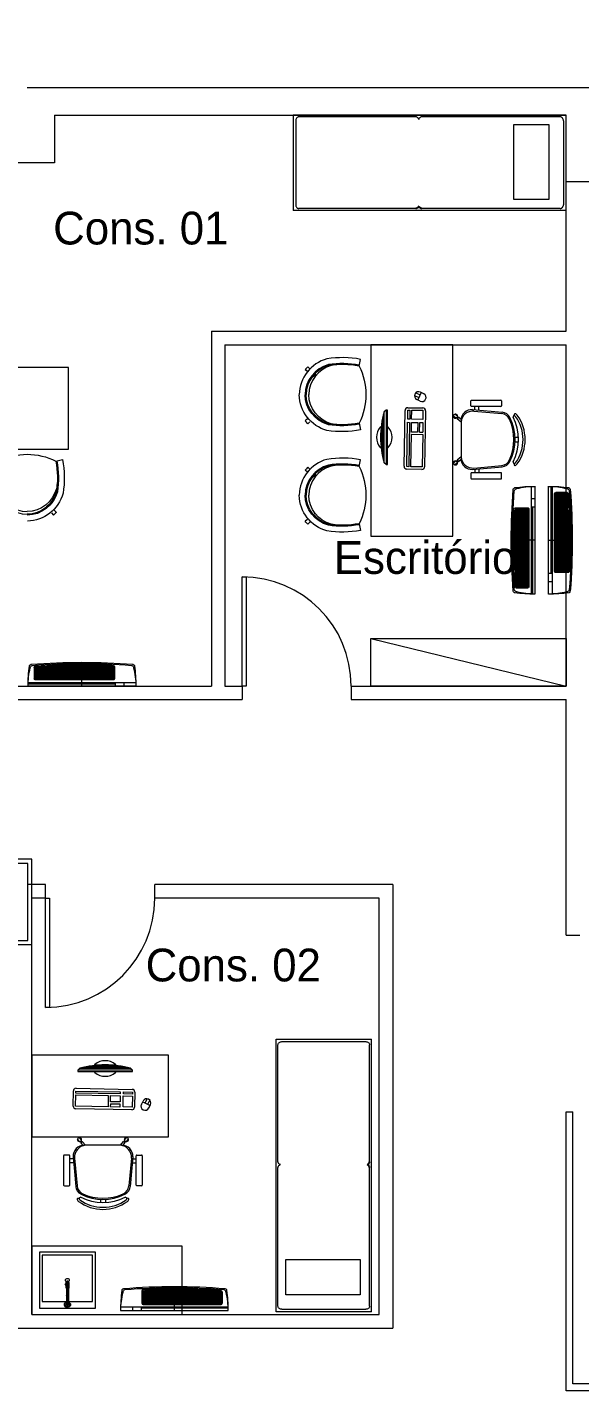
# Model space of a CAD drawing. Header units: metres. Extents: x 2999 to 3109, y 1752 to 1796.
# Drawn here: x 3015.48 to 3019.53, y 1764.55 to 1774.55 of the extents above; entities that cross this region are included whole.
import ezdxf

# ---------------------------------------------------------------- set-up
doc = ezdxf.new("R2010")
doc.units = ezdxf.units.M
for name, color, linetype in [('Lay Out', 31, 'Continuous'), ('PAREDES', 7, 'Continuous'), ('VAGAS', 253, 'Continuous')]:
    doc.layers.add(name, color=color, linetype=linetype)
doc.styles.add('PADRAO MK', font='')
doc.styles.add('ROMANS', font='romans', dxfattribs={"height": 0.16})
doc.styles.get("Standard").update_dxf_attribs({"font": 'arial.ttf'})
doc.styles.get('PADRAO MK').set_extended_font_data('AvantGarde Bk BT')
doc.dimstyles.new('Cota', dxfattribs={"dimtxt": 0.07, "dimasz": 0.08, "dimexe": 0.04, "dimexo": 0.04, "dimgap": 0.02, "dimtad": 1, "dimtxsty": 'Standard', "dimcen": 2.5, "dimclrd": 252, "dimclre": 252, "dimadec": 0, "dimazin": 0, "dimtfac": 1, "dimtmove": 0, "dimatfit": 3, "dimfxl": 1, "dimarcsym": 0})

# ---------------------------------------------------------------- blocks, each defined once
blk = doc.blocks.new('*D8')
at = {"layer": 'DEFPOINTS', "color": 0, "transparency": 16777216}
for p in [(3103.6223, 1794.6316), (2999.3766, 1774.0836), (3103.6223, 1773.8875)]:
    blk.add_point(p, dxfattribs=at)
at = {"layer": 'VAGAS', "color": 1, "lineweight": -2, "transparency": 16777216}
for p, q in [((2999.3766, 1774.3836), (2999.3766, 1795.1316)), ((3103.6223, 1774.1875), (3103.6223, 1795.1316)), ((2999.7266, 1794.6316), (3103.2723, 1794.6316))]:
    blk.add_line(p, q, dxfattribs=at)
at = {"layer": 'VAGAS', "color": 1, "transparency": 16777216}
for points in [[(2999.7266, 1794.6899), (2999.7266, 1794.5732), (2999.3766, 1794.6316)], [(3103.2723, 1794.6899), (3103.2723, 1794.5732), (3103.6223, 1794.6316)]]:
    blk.add_solid(points, dxfattribs=at)
at = {"layer": 'VAGAS', "color": 7, "transparency": 16777216, "insert": (3051.4994, 1795.4458), "char_height": 0.16, "attachment_point": 5, "style": 'ROMANS'}
blk.add_mtext('{\\H7.5x;104,25}', dxfattribs=at)
blk = doc.blocks.new('_ArchTick')
at = {"color": 0, "linetype": 'ByBlock', "const_width": 0.15}
blk.add_lwpolyline([(-0.5, -0.5), (0.5, 0.5)], dxfattribs=at)
blk = doc.blocks.new('A$C4E226C7C')
at = {"layer": 'Lay Out'}
for p, q in [((0, 0), (0.004, 0.0004)), ((0.004, 0.0004), (0.0078, 0.0017)), ((0.0078, 0.0017), (0.0114, 0.0037)), ((0.0114, 0.0037), (0.0147, 0.0065)), ((0.0147, 0.0065), (0.0175, 0.0099)), ((0.0175, 0.0099), (0.0198, 0.0138)), ((0.0198, 0.0138), (0.0213, 0.0178)), ((0.0213, 0.0178), (0.0228, 0.0138)), ((0.0228, 0.0138), (0.0251, 0.0099)), ((0.0251, 0.0099), (0.0279, 0.0065)), ((0.0279, 0.0065), (0.0311, 0.0037)), ((0.0311, 0.0037), (0.0347, 0.0017)), ((0.0347, 0.0017), (0.0385, 0.0004)), ((0.0385, 0.0004), (0.0424, 0))]:
    blk.add_line(p, q, dxfattribs=at)
blk = doc.blocks.new('torneira 00')
at = {"layer": 'Lay Out'}
for p, q in [((-0.0049, -0.1393), (-0.0049, -0.0199)), ((-0.0033, -0.1387), (-0.0033, -0.0163)), ((0, -0.1381), (0, -0.0149)), ((0.0037, -0.1386), (0.0037, -0.0165)), ((0.0051, -0.1391), (0.0051, -0.0199)), ((-0.0018, -0.1501), (-0.0136, -0.1708)), ((0, -0.151), (-0.0118, -0.1717)), ((-0.0086, -0.1621), (-0.0086, -0.1418)), ((-0.0086, -0.1814), (-0.0086, -0.1661)), ((-0.0074, -0.1823), (-0.0074, -0.1426)), ((-0.0057, -0.1834), (-0.0057, -0.19)), ((-0.0048, -0.1838), (-0.0048, -0.1438)), ((-0.0001, -0.1848), (-0.0001, -0.1446)), ((0.0046, -0.1839), (0.0046, -0.1437)), ((0.0058, -0.1834), (0.0058, -0.19)), ((0.0074, -0.1825), (0.0074, -0.1423)), ((0.0086, -0.1816), (0.0086, -0.1414))]:
    blk.add_line(p, q, dxfattribs=at)
for centre, radius, start, end in [((0, -0.0199), 0.0199, 284.60964, 255.53827), ((0.0001, -0.0199), 0.005, 0.24437, 179.71475), ((0.0001, -0.0897), 0.005, 0.24437, 179.71475), ((-0.0125, -0.1709), 0.00109, 176.63806, 310.29172), ((0, -0.1796), 0.0119, 241.15364, 298.84636), ((-0.0012, -0.1512), 0.00127, 11.35673, 115.57305)]:
    blk.add_arc(centre, radius, start, end, dxfattribs=at)
at = {"layer": 'Lay Out', "ltscale": 0.6}
for centre, radius, start, end in [((0.0002, -0.1507), 0.0126, 48.09351, 134.61126), ((-0.0002, -0.1308), 0.0138, 232.82607, 309.8787), ((0.0001, -0.1719), 0.0128, 227.24915, 311.41934)]:
    blk.add_arc(centre, radius, start, end, dxfattribs=at)

msp = doc.modelspace()

# ---------------------------------------------------------------- hatches: boundary and pattern name
at = {"layer": 'PAREDES', "lineweight": 0}
h = msp.add_hatch(dxfattribs=at)
h.set_pattern_fill('ANSI31', color=253, scale=0.07, angle=135, style=0)
h.set_pattern_definition([(180, (3012.317845, 1743.532279), (1e-18, -0.00875), [])])
h.paths.add_polyline_path([(3018.0922, 1771.355), (3018.0922, 1771.7281, 0.133994)])
h = msp.add_hatch(dxfattribs=at)
h.set_pattern_fill('ANSI31', color=253, scale=0.07, angle=45, style=0)
h.set_pattern_definition([(90, (2988.039444, 1772.691769), (-0.00875, 9e-19), [])])
h.paths.add_polyline_path([(3015.8621, 1766.9174), (3016.2353, 1766.9174, 0.133994)])

# ---------------------------------------------------------------- linework, layer by layer
at = {"layer": 'PAREDES', "color": 253, "lineweight": 0}
for p, q in [((3019.6266, 1774.1036), (3015.4766, 1774.1036)), ((3015.6766, 1773.9036), (3015.6766, 1773.5536)), ((3015.6766, 1773.9036), (3019.4266, 1773.9036)), ((3019.4266, 1773.9036), (3017.4266, 1773.9036)), ((3017.4266, 1773.9036), (3017.4266, 1773.2036)), ((3017.4457, 1773.8669), (3017.4454, 1773.8621)), ((3017.4454, 1773.8621), (3017.4454, 1773.2461)), ((3017.4467, 1773.8715), (3017.4457, 1773.8669)), ((3017.4484, 1773.8759), (3017.4467, 1773.8715)), ((3017.4506, 1773.8799), (3017.4484, 1773.8759)), ((3017.4534, 1773.8833), (3017.4506, 1773.8799)), ((3017.4566, 1773.886), (3017.4534, 1773.8833)), ((3017.4602, 1773.8881), (3017.4566, 1773.886)), ((3017.464, 1773.8893), (3017.4602, 1773.8881)), ((3017.4679, 1773.8897), (3017.464, 1773.8893)), ((3018.3258, 1773.8897), (3017.4679, 1773.8897)), ((3018.3297, 1773.8893), (3018.3258, 1773.8897)), ((3018.3335, 1773.8881), (3018.3297, 1773.8893)), ((3018.3371, 1773.886), (3018.3335, 1773.8881)), ((3018.3403, 1773.8833), (3018.3371, 1773.886)), ((3018.3431, 1773.8799), (3018.3403, 1773.8833)), ((3018.3453, 1773.8759), (3018.3431, 1773.8799)), ((3018.3469, 1773.8719), (3018.3453, 1773.8759)), ((3018.3484, 1773.8759), (3018.3469, 1773.8719)), ((3018.3507, 1773.8799), (3018.3484, 1773.8759)), ((3018.3535, 1773.8833), (3018.3507, 1773.8799)), ((3018.3567, 1773.886), (3018.3535, 1773.8833)), ((3018.3604, 1773.8881), (3018.3567, 1773.886)), ((3018.3642, 1773.8893), (3018.3604, 1773.8881)), ((3018.3682, 1773.8897), (3018.3642, 1773.8893)), ((3019.3841, 1773.8897), (3018.3682, 1773.8897)), ((3019.388, 1773.8893), (3019.3841, 1773.8897)), ((3019.3919, 1773.8881), (3019.388, 1773.8893)), ((3019.3955, 1773.886), (3019.3919, 1773.8881)), ((3019.3987, 1773.8833), (3019.3955, 1773.886)), ((3019.4016, 1773.8799), (3019.3987, 1773.8833)), ((3019.4038, 1773.8759), (3019.4016, 1773.8799)), ((3019.4055, 1773.8715), (3019.4038, 1773.8759)), ((3019.4065, 1773.8669), (3019.4055, 1773.8715)), ((3019.4069, 1773.8621), (3019.4065, 1773.8669)), ((3019.4069, 1773.8621), (3019.4069, 1773.2461)), ((3019.4266, 1773.4136), (3019.4266, 1773.9036)), ((3019.4266, 1773.2036), (3019.4266, 1773.9036)), ((3019.0417, 1773.8204), (3019.0417, 1773.2872)), ((3015.6766, 1773.5536), (3006.7266, 1773.5536)), ((3023.5766, 1773.4136), (3019.4266, 1773.4136)), ((3019.4266, 1772.3189), (3019.4266, 1773.4136)), ((3019.4266, 1773.2036), (3017.4266, 1773.2036)), ((3017.4454, 1773.2461), (3017.4457, 1773.2413)), ((3017.4457, 1773.2413), (3017.4467, 1773.2367)), ((3017.4467, 1773.2367), (3017.4484, 1773.2323)), ((3017.4484, 1773.2323), (3017.4506, 1773.2284)), ((3017.4506, 1773.2284), (3017.4534, 1773.225)), ((3017.4534, 1773.225), (3017.4566, 1773.2222)), ((3017.4566, 1773.2222), (3017.4602, 1773.2202)), ((3017.4602, 1773.2202), (3017.464, 1773.2189)), ((3017.464, 1773.2189), (3017.4679, 1773.2185)), ((3018.3258, 1773.2185), (3017.4679, 1773.2185)), ((3019.3841, 1773.2185), (3018.3682, 1773.2185)), ((3019.3841, 1773.2185), (3019.388, 1773.2189)), ((3019.388, 1773.2189), (3019.3919, 1773.2202)), ((3019.3919, 1773.2202), (3019.3955, 1773.2222)), ((3019.3955, 1773.2222), (3019.3987, 1773.225)), ((3019.3987, 1773.225), (3019.4016, 1773.2284)), ((3019.4016, 1773.2284), (3019.4038, 1773.2323)), ((3019.4038, 1773.2323), (3019.4055, 1773.2367)), ((3019.4055, 1773.2367), (3019.4065, 1773.2413)), ((3019.4065, 1773.2413), (3019.4069, 1773.2461)), ((3016.8266, 1772.3189), (3019.4266, 1772.3189)), ((3016.8266, 1772.3189), (3016.8266, 1769.7189)), ((3016.9266, 1772.2189), (3019.4266, 1772.2189)), ((3016.9266, 1772.2189), (3016.9266, 1769.7189)), ((3017.9961, 1772.2189), (3017.9961, 1772.2189)), ((3017.9961, 1772.2189), (3017.9961, 1772.2189)), ((3017.9961, 1772.2189), (3017.9961, 1770.8162)), ((3018.5961, 1772.2189), (3017.9961, 1772.2189)), ((3018.5961, 1770.8162), (3018.5961, 1772.2189)), ((3019.4266, 1769.7189), (3019.4266, 1772.2189)), ((3017.9094, 1772.0638), (3017.9209, 1772.113)), ((3015.7793, 1772.0536), (3014.3766, 1772.0536)), ((3015.7793, 1771.4536), (3015.7793, 1772.0536)), ((3017.5315, 1772.0235), (3017.5147, 1772.037)), ((3017.5494, 1772.0436), (3017.534, 1772.0587)), ((3017.5778, 1771.986), (3017.5707, 1771.9918)), ((3017.5918, 1772.0019), (3017.5854, 1772.0082)), ((3018.3247, 1771.8676), (3018.3568, 1771.852)), ((3018.3653, 1771.8694), (3018.339, 1771.8155)), ((3018.3835, 1771.8606), (3018.3585, 1771.8728)), ((3018.3154, 1771.8481), (3018.3473, 1771.8326)), ((3018.3572, 1771.8066), (3018.3322, 1771.8188)), ((3018.7285, 1771.7736), (3018.7285, 1771.8086)), ((3018.7335, 1771.8136), (3018.9485, 1771.8136)), ((3018.9485, 1771.7686), (3018.7335, 1771.7686)), ((3018.7566, 1771.7424), (3018.7566, 1771.7686)), ((3018.7866, 1771.7403), (3018.7866, 1771.7686)), ((3018.9535, 1771.8086), (3018.9535, 1771.7736)), ((3017.5315, 1771.6764), (3017.5147, 1771.6628)), ((3017.5778, 1771.7138), (3017.5707, 1771.7081)), ((3017.5918, 1771.6979), (3017.5854, 1771.6916)), ((3018.1072, 1771.7416), (3018.0922, 1771.7281)), ((3018.0922, 1771.355), (3018.0922, 1771.7281)), ((3018.1172, 1771.7416), (3018.1072, 1771.7416)), ((3018.1072, 1771.7416), (3018.1072, 1771.3416)), ((3018.1172, 1771.3416), (3018.1172, 1771.7416)), ((3018.2392, 1771.3291), (3018.2467, 1771.739)), ((3018.2658, 1771.675), (3018.2671, 1771.7417)), ((3018.2803, 1771.6747), (3018.2658, 1771.675)), ((3018.267, 1771.7586), (3018.3772, 1771.7566)), ((3018.2671, 1771.7417), (3018.2815, 1771.7415)), ((3018.2815, 1771.7415), (3018.2803, 1771.6747)), ((3018.2947, 1771.6744), (3018.2959, 1771.7412)), ((3018.3758, 1771.6729), (3018.2947, 1771.6744)), ((3018.2959, 1771.7412), (3018.3771, 1771.7397)), ((3018.3771, 1771.7397), (3018.3758, 1771.6729)), ((3018.3969, 1771.7362), (3018.3894, 1771.3264)), ((3018.6182, 1771.6822), (3018.6002, 1771.6972)), ((3018.6302, 1771.6967), (3018.6123, 1771.7117)), ((3018.6292, 1771.6782), (3018.6279, 1771.6768)), ((3018.6566, 1771.6529), (3018.6279, 1771.6768)), ((3018.6376, 1771.6883), (3018.6363, 1771.6868)), ((3018.6569, 1771.6721), (3018.6376, 1771.6883)), ((3018.6566, 1771.6646), (3018.6566, 1771.386)), ((3018.7402, 1771.7445), (3018.9589, 1771.7249)), ((3018.7502, 1771.734), (3018.9548, 1771.715)), ((3017.5494, 1771.6563), (3017.534, 1771.6411)), ((3017.9094, 1771.6449), (3017.9209, 1771.5957)), ((3018.2593, 1771.3268), (3018.2654, 1771.6515)), ((3018.2654, 1771.6515), (3018.2798, 1771.6512)), ((3018.2798, 1771.6512), (3018.2737, 1771.3265)), ((3018.2882, 1771.3262), (3018.2926, 1771.5644)), ((3018.2926, 1771.5644), (3018.3756, 1771.5628)), ((3018.2929, 1771.5806), (3018.2942, 1771.651)), ((3018.338, 1771.5798), (3018.2929, 1771.5806)), ((3018.2942, 1771.651), (3018.3393, 1771.6501)), ((3018.3393, 1771.6501), (3018.338, 1771.5798)), ((3018.3524, 1771.5795), (3018.3537, 1771.6499)), ((3018.3524, 1771.5795), (3018.3759, 1771.5791)), ((3018.3537, 1771.6499), (3018.3772, 1771.6494)), ((3018.3756, 1771.5628), (3018.3711, 1771.3247)), ((3018.3772, 1771.6494), (3018.3759, 1771.5791)), ((3019.0526, 1771.5428), (3019.0762, 1771.5428)), ((3019.0526, 1771.5078), (3019.0762, 1771.5078)), ((3014.3766, 1771.4536), (3015.7793, 1771.4536)), ((3015.687, 1771.3669), (3015.7362, 1771.3784)), ((3017.9094, 1771.3273), (3017.9209, 1771.3766)), ((3018.6182, 1771.3683), (3018.6002, 1771.3534)), ((3018.6566, 1771.3977), (3018.6279, 1771.3738)), ((3018.6292, 1771.3723), (3018.6279, 1771.3738)), ((3018.6376, 1771.3623), (3018.6363, 1771.3637)), ((3018.6566, 1771.3781), (3018.6376, 1771.3623)), ((3017.5315, 1771.287), (3017.5147, 1771.3006)), ((3017.5494, 1771.3072), (3017.534, 1771.3223)), ((3017.5918, 1771.2655), (3017.5854, 1771.2718)), ((3018.1072, 1771.3416), (3018.0922, 1771.355)), ((3018.1072, 1771.3416), (3018.1172, 1771.3416)), ((3018.369, 1771.3067), (3018.2588, 1771.3087)), ((3018.2737, 1771.3265), (3018.2593, 1771.3268)), ((3018.3711, 1771.3247), (3018.2882, 1771.3262)), ((3018.6302, 1771.3538), (3018.6123, 1771.3389)), ((3018.7285, 1771.277), (3018.7285, 1771.242)), ((3018.9485, 1771.282), (3018.7335, 1771.282)), ((3018.7402, 1771.3061), (3018.9589, 1771.3257)), ((3018.7502, 1771.3165), (3018.9548, 1771.3355)), ((3018.7566, 1771.3082), (3018.7566, 1771.282)), ((3018.7866, 1771.3102), (3018.7866, 1771.282)), ((3018.9535, 1771.242), (3018.9535, 1771.277)), ((3017.5778, 1771.2496), (3017.5707, 1771.2554)), ((3018.7335, 1771.237), (3018.9485, 1771.237)), ((3019.1731, 1770.3927), (3019.1731, 1771.1821)), ((3019.1983, 1771.1824), (3019.1983, 1770.3924)), ((3019.2983, 1770.3924), (3019.2983, 1771.1824)), ((3019.3149, 1771.1821), (3019.3149, 1770.5433)), ((3019.3236, 1771.1821), (3019.3236, 1770.3927)), ((3019.1731, 1771.0934), (3019.1983, 1771.0934)), ((3019.3427, 1770.5578), (3019.3427, 1771.1294)), ((3019.3427, 1771.0818), (3019.4463, 1771.0818)), ((3019.435, 1771.1374), (3019.3508, 1771.1374)), ((3019.351, 1770.5499), (3019.351, 1771.1374)), ((3019.3593, 1770.5499), (3019.3593, 1771.1374)), ((3019.3675, 1770.5499), (3019.3675, 1771.1374)), ((3019.3758, 1770.5499), (3019.3758, 1771.1374)), ((3019.3841, 1770.5499), (3019.3841, 1771.1374)), ((3019.3923, 1770.5499), (3019.3923, 1771.1374)), ((3019.4006, 1770.5499), (3019.4006, 1771.1374)), ((3019.4089, 1770.5499), (3019.4089, 1771.1374)), ((3019.4172, 1770.5499), (3019.4172, 1771.1374)), ((3019.4254, 1770.5499), (3019.4254, 1771.1374)), ((3019.4337, 1770.5499), (3019.4337, 1771.1374)), ((3019.442, 1770.5499), (3019.442, 1771.1336)), ((3015.6181, 1771.0354), (3015.6239, 1771.0282)), ((3015.634, 1771.0493), (3015.6403, 1771.0429)), ((3015.6555, 1770.989), (3015.6691, 1770.9722)), ((3015.6757, 1771.0069), (3015.6908, 1770.9915)), ((3017.5778, 1770.9774), (3017.5707, 1770.9716)), ((3017.5918, 1770.9615), (3017.5854, 1770.9552)), ((3019.1539, 1770.9693), (3019.0449, 1770.9693)), ((3019.0464, 1771.0073), (3019.0464, 1770.5674)), ((3019.0547, 1771.0249), (3019.0547, 1770.4412)), ((3019.055, 1771.0249), (3019.1458, 1771.0249)), ((3019.063, 1771.0249), (3019.063, 1770.4374)), ((3019.0712, 1771.0249), (3019.0712, 1770.4374)), ((3019.0795, 1771.0249), (3019.0795, 1770.4374)), ((3019.0878, 1771.0249), (3019.0878, 1770.4374)), ((3019.0961, 1771.0249), (3019.0961, 1770.4374)), ((3019.1043, 1771.0249), (3019.1043, 1770.4374)), ((3019.1126, 1771.0249), (3019.1126, 1770.4374)), ((3019.1209, 1771.0249), (3019.1209, 1770.4374)), ((3019.1291, 1771.0249), (3019.1291, 1770.4374)), ((3019.1374, 1771.0249), (3019.1374, 1770.4374)), ((3019.1457, 1771.0249), (3019.1457, 1770.4374)), ((3019.1539, 1771.0169), (3019.1539, 1770.4453)), ((3019.1731, 1771.0315), (3019.1983, 1771.0315)), ((3019.1817, 1770.3927), (3019.1817, 1771.0315)), ((3019.3427, 1771.0382), (3019.4487, 1771.0382)), ((3019.3427, 1770.9959), (3019.4507, 1770.9959)), ((3019.4502, 1770.5674), (3019.4502, 1771.0073)), ((3017.5315, 1770.94), (3017.5147, 1770.9264)), ((3017.5494, 1770.9198), (3017.534, 1770.9047)), ((3017.9094, 1770.9085), (3017.9209, 1770.8593)), ((3019.1539, 1770.8834), (3019.0424, 1770.8834)), ((3019.1539, 1770.9257), (3019.0434, 1770.9257)), ((3019.3427, 1770.9509), (3019.4525, 1770.9509)), ((3019.3427, 1770.9089), (3019.4537, 1770.9089)), ((3019.3427, 1770.8647), (3019.4549, 1770.8647)), ((3017.9961, 1770.8162), (3018.5961, 1770.8162)), ((3019.1539, 1770.8384), (3019.0417, 1770.8384)), ((3019.1539, 1770.7964), (3019.0417, 1770.7964)), ((3019.1983, 1770.7874), (3019.1583, 1770.7874)), ((3019.2983, 1770.7874), (3019.3383, 1770.7874)), ((3019.3427, 1770.8225), (3019.4549, 1770.8225)), ((3019.3427, 1770.7783), (3019.4549, 1770.7783)), ((3019.1539, 1770.7523), (3019.0417, 1770.7523)), ((3019.1539, 1770.71), (3019.0417, 1770.71)), ((3019.1539, 1770.6659), (3019.043, 1770.6659)), ((3019.3427, 1770.7363), (3019.4549, 1770.7363)), ((3019.3427, 1770.6913), (3019.4543, 1770.6913)), ((3019.1539, 1770.6239), (3019.0442, 1770.6239)), ((3019.1539, 1770.5789), (3019.0459, 1770.5789)), ((3019.3427, 1770.6491), (3019.4532, 1770.6491)), ((3019.3427, 1770.6054), (3019.4518, 1770.6054)), ((3017.0516, 1769.7189), (3017.0516, 1770.5189)), ((3017.0516, 1770.5189), (3017.0816, 1770.5189)), ((3017.0816, 1770.5189), (3017.0816, 1769.7189)), ((3019.1539, 1770.5366), (3019.0479, 1770.5366)), ((3019.1539, 1770.493), (3019.0504, 1770.493)), ((3019.3236, 1770.5433), (3019.2983, 1770.5433)), ((3019.3236, 1770.4813), (3019.2983, 1770.4813)), ((3019.4417, 1770.5499), (3019.3508, 1770.5499)), ((3019.0616, 1770.4374), (3019.1458, 1770.4374)), ((3017.9961, 1770.0662), (3019.4266, 1769.7189)), ((3017.9961, 1770.0662), (3019.4266, 1770.0662)), ((3017.9961, 1769.7189), (3017.9961, 1770.0662)), ((3019.4266, 1770.0662), (3019.4266, 1769.7189)), ((3016.1158, 1769.8626), (3015.5321, 1769.8626)), ((3015.5838, 1769.7633), (3015.5838, 1769.8669)), ((3015.6275, 1769.7633), (3015.6275, 1769.8693)), ((3016.0982, 1769.8708), (3015.6583, 1769.8708)), ((3015.6697, 1769.7633), (3015.6697, 1769.8713)), ((3015.7147, 1769.7633), (3015.7147, 1769.8731)), ((3015.7567, 1769.7633), (3015.7567, 1769.8743)), ((3015.8009, 1769.7633), (3015.8009, 1769.8755)), ((3015.8431, 1769.7633), (3015.8431, 1769.8755)), ((3015.8873, 1769.7633), (3015.8873, 1769.8755)), ((3015.9293, 1769.7633), (3015.9293, 1769.8755)), ((3015.9743, 1769.7633), (3015.9743, 1769.8749)), ((3016.0166, 1769.7633), (3016.0166, 1769.8738)), ((3016.0602, 1769.7633), (3016.0602, 1769.8724)), ((3016.1158, 1769.8623), (3016.1158, 1769.7714)), ((3015.5283, 1769.8556), (3015.5283, 1769.7714)), ((3016.1158, 1769.8543), (3015.5283, 1769.8543)), ((3016.1158, 1769.846), (3015.5283, 1769.846)), ((3016.1158, 1769.8377), (3015.5283, 1769.8377)), ((3016.1158, 1769.8295), (3015.5283, 1769.8295)), ((3016.1158, 1769.8212), (3015.5283, 1769.8212)), ((3016.1158, 1769.8129), (3015.5283, 1769.8129)), ((3016.1158, 1769.8047), (3015.5283, 1769.8047)), ((3016.1158, 1769.7964), (3015.5283, 1769.7964)), ((3016.1158, 1769.7881), (3015.5283, 1769.7881)), ((3016.1158, 1769.7799), (3015.5283, 1769.7799)), ((3016.1158, 1769.7716), (3015.5283, 1769.7716)), ((3016.1078, 1769.7633), (3015.5362, 1769.7633)), ((3015.2766, 1769.7189), (3016.8266, 1769.7189)), ((3016.2732, 1769.7189), (3015.4833, 1769.7189)), ((3015.4836, 1769.7442), (3016.273, 1769.7442)), ((3015.4836, 1769.7355), (3016.1224, 1769.7355)), ((3015.8783, 1769.7189), (3015.8783, 1769.7589)), ((3016.1224, 1769.7442), (3016.1224, 1769.7189)), ((3016.1843, 1769.7442), (3016.1843, 1769.7189)), ((3016.9266, 1769.7189), (3017.0516, 1769.7189)), ((3017.0516, 1769.7189), (3017.0516, 1769.6189)), ((3017.0816, 1769.7189), (3017.0516, 1769.7189)), ((3017.8516, 1769.7189), (3019.4266, 1769.7189)), ((3017.8516, 1769.7189), (3017.8516, 1769.6189)), ((3019.4266, 1769.7189), (3017.9961, 1769.7189)), ((3015.2766, 1769.6189), (3017.0516, 1769.6189)), ((3017.8516, 1769.6189), (3019.4266, 1769.6189)), ((3019.4266, 1767.8939), (3019.4266, 1769.6189)), ((3015.5116, 1768.4489), (3014.8866, 1768.4489)), ((3015.4816, 1768.4189), (3014.9166, 1768.4189)), ((3015.4816, 1767.8539), (3015.4816, 1768.4189)), ((3015.5116, 1767.8239), (3015.5116, 1768.4489)), ((3015.6116, 1768.2636), (3015.4816, 1768.2636)), ((3015.6116, 1768.1636), (3015.6116, 1768.2636)), ((3018.1566, 1768.2636), (3016.4116, 1768.2636)), ((3016.4116, 1768.1636), (3016.4116, 1768.2636)), ((3018.1566, 1768.2636), (3018.1566, 1765.0136)), ((3015.5116, 1765.1136), (3015.5116, 1768.1636)), ((3015.6116, 1768.1636), (3015.5116, 1768.1636)), ((3015.6116, 1768.1636), (3015.6416, 1768.1636)), ((3015.6116, 1767.3636), (3015.6116, 1768.1636)), ((3015.6416, 1768.1636), (3015.6416, 1767.3636)), ((3018.0566, 1768.1636), (3016.4116, 1768.1636)), ((3018.0566, 1765.1136), (3018.0566, 1768.1636)), ((3019.4266, 1767.8939), (3019.5266, 1767.8939)), ((3014.8866, 1767.8239), (3015.5116, 1767.8239)), ((3014.9166, 1767.8539), (3015.4816, 1767.8539)), ((3015.6416, 1767.3636), (3015.6116, 1767.3636)), ((3017.3013, 1765.1311), (3017.3013, 1767.1311)), ((3017.3013, 1767.1311), (3018.0013, 1767.1311)), ((3017.3151, 1767.0898), (3017.3155, 1767.0937)), ((3017.3151, 1766.2319), (3017.3151, 1767.0898)), ((3017.3155, 1767.0937), (3017.3168, 1767.0975)), ((3017.3168, 1767.0975), (3017.3188, 1767.1011)), ((3017.3188, 1767.1011), (3017.3216, 1767.1043)), ((3017.3216, 1767.1043), (3017.325, 1767.1071)), ((3017.325, 1767.1071), (3017.3289, 1767.1093)), ((3017.3289, 1767.1093), (3017.3333, 1767.111)), ((3017.3333, 1767.111), (3017.3379, 1767.112)), ((3017.3379, 1767.112), (3017.3427, 1767.1123)), ((3017.3427, 1767.1123), (3017.9587, 1767.1123)), ((3017.9587, 1767.1123), (3017.9635, 1767.112)), ((3017.9635, 1767.112), (3017.9682, 1767.111)), ((3017.9682, 1767.111), (3017.9725, 1767.1093)), ((3017.9725, 1767.1093), (3017.9765, 1767.1071)), ((3017.9765, 1767.1071), (3017.9799, 1767.1043)), ((3017.9799, 1767.1043), (3017.9826, 1767.1011)), ((3017.9826, 1767.1011), (3017.9847, 1767.0975)), ((3017.9847, 1767.0975), (3017.9859, 1767.0937)), ((3017.9859, 1767.0937), (3017.9863, 1767.0898)), ((3017.9863, 1766.2319), (3017.9863, 1767.0898)), ((3018.0013, 1765.1311), (3018.0013, 1767.1311)), ((3016.5116, 1767.0136), (3015.5116, 1767.0136)), ((3015.5116, 1767.0136), (3015.5116, 1766.4136)), ((3016.5116, 1767.0136), (3016.5116, 1767.0136)), ((3016.5116, 1767.0136), (3016.5116, 1767.0136)), ((3016.5116, 1766.4136), (3016.5116, 1767.0136)), ((3015.8487, 1766.9024), (3015.8621, 1766.9174)), ((3016.2487, 1766.9024), (3015.8487, 1766.9024)), ((3015.8487, 1766.9024), (3015.8487, 1766.8924)), ((3015.8487, 1766.8924), (3016.2487, 1766.8924)), ((3015.8621, 1766.9174), (3016.2353, 1766.9174)), ((3016.2487, 1766.9024), (3016.2353, 1766.9174)), ((3016.2487, 1766.8924), (3016.2487, 1766.9024)), ((3015.8363, 1766.7704), (3016.2461, 1766.7629)), ((3015.8139, 1766.6406), (3015.8159, 1766.7508)), ((3015.8318, 1766.6385), (3015.8334, 1766.7215)), ((3015.8334, 1766.7215), (3016.0715, 1766.717)), ((3015.8337, 1766.7359), (3015.8339, 1766.7503)), ((3016.1584, 1766.7298), (3015.8337, 1766.7359)), ((3015.8339, 1766.7503), (3016.1587, 1766.7442)), ((3016.0715, 1766.717), (3016.07, 1766.6341)), ((3016.0869, 1766.6716), (3016.0878, 1766.7167)), ((3016.1573, 1766.6703), (3016.0869, 1766.6716)), ((3016.0878, 1766.7167), (3016.1581, 1766.7154)), ((3016.1581, 1766.7154), (3016.1573, 1766.6703)), ((3016.1587, 1766.7442), (3016.1584, 1766.7298)), ((3016.1801, 1766.6338), (3016.1816, 1766.7149)), ((3016.1816, 1766.7149), (3016.2483, 1766.7137)), ((3016.1819, 1766.7294), (3016.1821, 1766.7438)), ((3016.2486, 1766.7281), (3016.1819, 1766.7294)), ((3016.1821, 1766.7438), (3016.2489, 1766.7425)), ((3016.2483, 1766.7137), (3016.2468, 1766.6325)), ((3016.2489, 1766.7425), (3016.2486, 1766.7281)), ((3016.2658, 1766.7426), (3016.2637, 1766.6324)), ((3016.3138, 1766.6524), (3016.326, 1766.6774)), ((3016.3766, 1766.6443), (3016.3227, 1766.6706)), ((3016.3553, 1766.6942), (3016.3397, 1766.6623)), ((3016.3747, 1766.6849), (3016.3591, 1766.6528)), ((3016.07, 1766.6341), (3015.8318, 1766.6385)), ((3016.2434, 1766.6128), (3015.8335, 1766.6203)), ((3016.0867, 1766.6572), (3016.0862, 1766.6338)), ((3016.1566, 1766.6324), (3016.0862, 1766.6338)), ((3016.0867, 1766.6572), (3016.157, 1766.6559)), ((3016.157, 1766.6559), (3016.1566, 1766.6324)), ((3016.2468, 1766.6325), (3016.1801, 1766.6338)), ((3016.3677, 1766.6261), (3016.3799, 1766.6511)), ((3019.4266, 1766.5968), (3019.4766, 1766.5968)), ((3019.4266, 1764.5539), (3019.4266, 1766.5968)), ((3019.4766, 1764.6039), (3019.4766, 1766.5968)), ((3015.5116, 1766.4136), (3016.5116, 1766.4136)), ((3015.861, 1766.3794), (3015.8461, 1766.3973)), ((3015.8755, 1766.3915), (3015.8605, 1766.4094)), ((3015.8694, 1766.3721), (3015.8709, 1766.3733)), ((3015.8853, 1766.353), (3015.8694, 1766.3721)), ((3015.8795, 1766.3804), (3015.881, 1766.3817)), ((3015.9048, 1766.353), (3015.881, 1766.3817)), ((3016.1601, 1766.353), (3016.1839, 1766.3817)), ((3016.1793, 1766.3527), (3016.1955, 1766.3721)), ((3016.1854, 1766.3804), (3016.1839, 1766.3817)), ((3016.1894, 1766.3915), (3016.2043, 1766.4094)), ((3016.1955, 1766.3721), (3016.194, 1766.3733)), ((3016.2039, 1766.3794), (3016.2188, 1766.3973)), ((3015.7442, 1766.2761), (3015.7442, 1766.0611)), ((3015.7842, 1766.2811), (3015.7492, 1766.2811)), ((3015.7892, 1766.0611), (3015.7892, 1766.2761)), ((3015.8132, 1766.2695), (3015.8328, 1766.0508)), ((3016.1717, 1766.353), (3015.8932, 1766.353)), ((3016.2517, 1766.2695), (3016.2321, 1766.0508)), ((3016.2757, 1766.0611), (3016.2757, 1766.2761)), ((3016.2807, 1766.2811), (3016.3157, 1766.2811)), ((3016.3207, 1766.2761), (3016.3207, 1766.0611)), ((3015.8153, 1766.253), (3015.7892, 1766.253)), ((3015.8174, 1766.223), (3015.7892, 1766.223)), ((3015.8237, 1766.2595), (3015.8427, 1766.0548)), ((3016.2412, 1766.2595), (3016.2222, 1766.0548)), ((3016.2475, 1766.223), (3016.2757, 1766.223)), ((3016.2496, 1766.253), (3016.2757, 1766.253)), ((3017.3155, 1766.228), (3017.3151, 1766.2319)), ((3017.3151, 1766.1895), (3017.3155, 1766.1935)), ((3017.3151, 1765.1736), (3017.3151, 1766.1895)), ((3017.3168, 1766.2242), (3017.3155, 1766.228)), ((3017.3155, 1766.1935), (3017.3168, 1766.1973)), ((3017.3188, 1766.2206), (3017.3168, 1766.2242)), ((3017.3168, 1766.1973), (3017.3188, 1766.201)), ((3017.3216, 1766.2174), (3017.3188, 1766.2206)), ((3017.3188, 1766.201), (3017.3216, 1766.2042)), ((3017.325, 1766.2146), (3017.3216, 1766.2174)), ((3017.3216, 1766.2042), (3017.325, 1766.207)), ((3017.3289, 1766.2124), (3017.325, 1766.2146)), ((3017.325, 1766.207), (3017.3289, 1766.2093)), ((3017.3329, 1766.2108), (3017.3289, 1766.2124)), ((3017.3289, 1766.2093), (3017.3329, 1766.2108)), ((3017.9863, 1765.1736), (3017.9863, 1766.1895)), ((3015.7492, 1766.0561), (3015.7842, 1766.0561)), ((3016.3157, 1766.0561), (3016.2807, 1766.0561)), ((3016.0149, 1765.957), (3016.0149, 1765.9335)), ((3016.0499, 1765.957), (3016.0499, 1765.9335)), ((3016.6116, 1765.6136), (3015.5116, 1765.6136)), ((3015.5116, 1765.6136), (3015.5116, 1765.1136)), ((3016.6116, 1765.1136), (3016.6116, 1765.6136)), ((3017.3844, 1765.516), (3017.9176, 1765.516)), ((3016.3183, 1765.2858), (3016.902, 1765.2858)), ((3016.3183, 1765.2855), (3016.3183, 1765.1947)), ((3016.3183, 1765.2775), (3016.9058, 1765.2775)), ((3016.3183, 1765.2693), (3016.9058, 1765.2693)), ((3016.3359, 1765.2941), (3016.7758, 1765.2941)), ((3016.3739, 1765.1866), (3016.3739, 1765.2956)), ((3016.4175, 1765.1866), (3016.4175, 1765.2971)), ((3016.4598, 1765.1866), (3016.4598, 1765.2981)), ((3016.5048, 1765.1866), (3016.5048, 1765.2988)), ((3016.5468, 1765.1866), (3016.5468, 1765.2988)), ((3016.591, 1765.1866), (3016.591, 1765.2988)), ((3016.6332, 1765.1866), (3016.6332, 1765.2988)), ((3016.6774, 1765.1866), (3016.6774, 1765.2975)), ((3016.7194, 1765.1866), (3016.7194, 1765.2963)), ((3016.7644, 1765.1866), (3016.7644, 1765.2946)), ((3016.8066, 1765.1866), (3016.8066, 1765.2926)), ((3016.8503, 1765.1866), (3016.8503, 1765.2901)), ((3016.9058, 1765.2789), (3016.9058, 1765.1947)), ((3016.9505, 1765.1674), (3016.1611, 1765.1674)), ((3016.2498, 1765.1674), (3016.2498, 1765.1422)), ((3016.3117, 1765.1674), (3016.3117, 1765.1422)), ((3016.3183, 1765.261), (3016.9058, 1765.261)), ((3016.3183, 1765.2527), (3016.9058, 1765.2527)), ((3016.3183, 1765.2445), (3016.9058, 1765.2445)), ((3016.3183, 1765.2362), (3016.9058, 1765.2362)), ((3016.3183, 1765.2279), (3016.9058, 1765.2279)), ((3016.3183, 1765.2197), (3016.9058, 1765.2197)), ((3016.3183, 1765.2114), (3016.9058, 1765.2114)), ((3016.3183, 1765.2031), (3016.9058, 1765.2031)), ((3016.3183, 1765.1948), (3016.9058, 1765.1948)), ((3016.3263, 1765.1866), (3016.8979, 1765.1866)), ((3016.5558, 1765.1422), (3016.5558, 1765.1822)), ((3017.3155, 1765.1697), (3017.3151, 1765.1736)), ((3017.3168, 1765.1658), (3017.3155, 1765.1697)), ((3017.3188, 1765.1622), (3017.3168, 1765.1658)), ((3017.9847, 1765.1658), (3017.9826, 1765.1622)), ((3017.9859, 1765.1697), (3017.9847, 1765.1658)), ((3017.9863, 1765.1736), (3017.9859, 1765.1697)), ((3015.5116, 1765.1136), (3016.6116, 1765.1136)), ((3015.5116, 1765.1136), (3018.0566, 1765.1136)), ((3016.1609, 1765.1422), (3016.9508, 1765.1422)), ((3016.9505, 1765.1588), (3016.3117, 1765.1588)), ((3018.0013, 1765.1311), (3017.3013, 1765.1311)), ((3017.3216, 1765.159), (3017.3188, 1765.1622)), ((3017.325, 1765.1561), (3017.3216, 1765.159)), ((3017.3289, 1765.1539), (3017.325, 1765.1561)), ((3017.3333, 1765.1522), (3017.3289, 1765.1539)), ((3017.3379, 1765.1512), (3017.3333, 1765.1522)), ((3017.3427, 1765.1508), (3017.3379, 1765.1512)), ((3017.3427, 1765.1508), (3017.9587, 1765.1508)), ((3017.9635, 1765.1512), (3017.9587, 1765.1508)), ((3017.9682, 1765.1522), (3017.9635, 1765.1512)), ((3017.9725, 1765.1539), (3017.9682, 1765.1522)), ((3017.9765, 1765.1561), (3017.9725, 1765.1539)), ((3017.9799, 1765.159), (3017.9765, 1765.1561)), ((3017.9826, 1765.1622), (3017.9799, 1765.159)), ((3009.2116, 1765.0136), (3018.1566, 1765.0136)), ((3020.2966, 1764.6039), (3019.4766, 1764.6039)), ((3020.2966, 1764.5539), (3019.4266, 1764.5539))]:
    msp.add_line(p, q, dxfattribs=at)
for points in [[(3019.0417, 1773.2872), (3019.3018, 1773.2872), (3019.3018, 1773.8315), (3019.0417, 1773.8315)], [(3017.9176, 1765.516), (3017.9176, 1765.2559), (3017.3733, 1765.2559), (3017.3733, 1765.516)]]:
    msp.add_lwpolyline(points, close=True, dxfattribs=at)
for points in [[(3017.9209, 1772.113, 0.08651), (3017.6741, 1772.1166, 0.333303), (3017.4702, 1771.8551, 0.330827)], [(3017.9111, 1772.0708, 0.084492), (3017.6845, 1772.0746, 0.332034), (3017.5134, 1771.8544, 0.328672)], [(3017.9094, 1772.0638, 0.084125), (3017.6862, 1772.0676, 0.331795), (3017.5206, 1771.8543, -139.306789)], [(3017.8157, 1772.0783, 0.041347), (3017.7059, 1772.0676, 0.331795), (3017.5403, 1771.8543, -138.320634)], [(3017.9094, 1772.0638, -0.240642), (3017.9094, 1771.6449, -0.685149)], [(3017.534, 1772.0587, 0.024394), (3017.5147, 1772.037, 0.334398)], [(3017.5918, 1772.0019, 0.017746), (3017.5778, 1771.986, 0.334398)], [(3017.9209, 1771.5957, -0.08651), (3017.6741, 1771.592, -0.333303), (3017.4702, 1771.8536, -0.330827)], [(3017.9111, 1771.6379, -0.084492), (3017.6845, 1771.634, -0.332034), (3017.5134, 1771.8542, -0.328672)], [(3017.9094, 1771.6449, -0.084125), (3017.6862, 1771.641, -0.331795), (3017.5206, 1771.8543, 139.306841)], [(3017.8157, 1771.6303, -0.041347), (3017.7059, 1771.641, -0.331795), (3017.5403, 1771.8543, 138.320634)], [(3017.534, 1771.6411, -0.024394), (3017.5147, 1771.6628, -0.334398)], [(3017.5918, 1771.6979, -0.017746), (3017.5778, 1771.7138, -0.334398)], [(3015.2682, 1771.3669, 0.084125), (3015.2643, 1771.1437, 0.331795), (3015.4776, 1770.9781, -139.306789)], [(3015.2682, 1771.3669, -0.240642), (3015.687, 1771.3669, -0.685149)], [(3015.687, 1771.3669, -0.084125), (3015.6909, 1771.1437, -0.331795), (3015.4776, 1770.9781, 139.306841)], [(3015.6941, 1771.3686, -0.084492), (3015.6979, 1771.142, -0.332034), (3015.4777, 1770.9709, -0.328672)], [(3015.7362, 1771.3784, -0.08651), (3015.7399, 1771.1316, -0.333303), (3015.4783, 1770.9278, -0.330827)], [(3017.9209, 1771.3766, 0.08651), (3017.6741, 1771.3802, 0.333303), (3017.4702, 1771.1186, 0.330827)], [(3015.2536, 1771.2732, 0.041347), (3015.2643, 1771.1634, 0.331795), (3015.4776, 1770.9978, -138.320634)], [(3015.7016, 1771.2732, -0.041347), (3015.6909, 1771.1634, -0.331795), (3015.4776, 1770.9978, 138.320634)], [(3017.9111, 1771.3344, 0.084492), (3017.6845, 1771.3382, 0.332034), (3017.5134, 1771.118, 0.328672)], [(3017.534, 1771.3223, 0.024394), (3017.5147, 1771.3006, 0.334398)], [(3017.9094, 1771.3273, 0.084125), (3017.6862, 1771.3312, 0.331795), (3017.5206, 1771.1179, -139.306789)], [(3017.8157, 1771.3419, 0.041347), (3017.7059, 1771.3312, 0.331795), (3017.5403, 1771.1179, -138.320634)], [(3017.5918, 1771.2655, 0.017746), (3017.5778, 1771.2496, 0.334398)], [(3017.9094, 1771.3273, -0.240642), (3017.9094, 1770.9085, -0.685149)], [(3017.9209, 1770.8593, -0.08651), (3017.6741, 1770.8556, -0.333303), (3017.4702, 1771.1172, -0.330827)], [(3017.9111, 1770.9014, -0.084492), (3017.6845, 1770.8976, -0.332034), (3017.5134, 1771.1178, -0.328672)], [(3017.9094, 1770.9085, -0.084125), (3017.6862, 1770.9046, -0.331795), (3017.5206, 1771.1179, 139.306841)], [(3017.8157, 1770.8939, -0.041347), (3017.7059, 1770.9046, -0.331795), (3017.5403, 1771.1179, 138.320634)], [(3015.634, 1771.0493, -0.017746), (3015.6181, 1771.0354, -0.334398)], [(3015.6908, 1770.9915, -0.024394), (3015.6691, 1770.9722, -0.334398)], [(3017.5918, 1770.9615, -0.017746), (3017.5778, 1770.9774, -0.334398)], [(3017.534, 1770.9047, -0.024394), (3017.5147, 1770.9264, -0.334398)]]:
    msp.add_lwpolyline(points, format="xyb", dxfattribs=at)
for points in [[(3015.7673, 1765.1586), (3015.9767, 1765.1586), (3015.9767, 1765.5686), (3015.5667, 1765.5686), (3015.5667, 1765.1586), (3015.7673, 1765.1586)], [(3015.7762, 1765.2086), (3015.9567, 1765.2086), (3015.9567, 1765.5486), (3015.5867, 1765.5486), (3015.5867, 1765.2086), (3015.7673, 1765.2086)]]:
    msp.add_lwpolyline(points, dxfattribs=at)
for centre, radius in [((3018.6296, 1771.6852), 0.005), ((3018.6296, 1771.3654), 0.005), ((3015.8726, 1766.38), 0.005), ((3016.1923, 1766.38), 0.005), ((3015.7717, 1765.3636), 0.0139)]:
    msp.add_circle(centre, radius, dxfattribs=at)
for centre, radius, start, end in [((3018.3453, 1771.8458), 0.03, 64.0346, 244.0346), ((3018.3704, 1771.8336), 0.03, 244.0346, 64.0346), ((3018.7335, 1771.8086), 0.005, 90, 180), ((3018.7335, 1771.7736), 0.005, 180, 270), ((3018.9485, 1771.8086), 0.005, 0, 90), ((3018.9485, 1771.7736), 0.005, 270, 0), ((3018.7759, 1771.5416), 0.7087, 164.73628, 195.26372), ((3018.2667, 1771.7386), 0.02, 88.95177, 178.95177), ((3018.3769, 1771.7366), 0.02, 358.95177, 88.95177), ((3018.6152, 1771.6969), 0.015, 332.71612, 308.53639), ((3018.6289, 1771.6857), 0.0075, 271.98009, 8.35946), ((3018.7366, 1771.6646), 0.08, 87.43076, 180), ((3018.7451, 1771.6455), 0.0887, 86.74777, 174.40751), ((3018.9483, 1771.6453), 0.07, 24.26391, 84.7001), ((3018.9526, 1771.6552), 0.07, 26.39529, 84.87875), ((3018.682, 1771.5253), 0.3622, 335.73609, 24.26391), ((3018.6909, 1771.5253), 0.3622, 333.60471, 26.39529), ((3019.0476, 1771.69), 0.01, 64.85454, 189.67055), ((3019.0476, 1771.69), 0.01, 64.85454, 189.67055), ((3018.7144, 1771.5253), 0.3622, 333.23744, 26.76256), ((3018.7144, 1771.5253), 0.3622, 333.23744, 26.76256), ((3019.0527, 1771.7072), 0.00782, 44.67446, 240.18912), ((3019.0466, 1771.6878), 0.0125, 36.8699, 64.85454), ((3019.0466, 1771.6878), 0.0125, 36.8699, 64.85454), ((3018.8213, 1771.5253), 0.2902, 324.14416, 35.85584), ((3018.8213, 1771.5253), 0.2902, 324.14416, 35.85584), ((3019.0466, 1771.6878), 0.0275, 36.54287, 64.85454), ((3018.8213, 1771.5253), 0.3052, 324.12379, 35.87621), ((3018.1503, 1771.5416), 0.1136, 138.62327, 221.37673), ((3018.1048, 1771.5731), 0.059, 124.0821, 132.43714), ((3018.1048, 1771.5731), 0.059, 109.41753, 110.05629), ((3018.0832, 1771.5731), 0.059, 47.56286, 54.77729), ((3018.0377, 1771.5416), 0.1136, 318.62327, 41.37673), ((3018.1048, 1771.51), 0.059, 227.56286, 235.9179), ((3018.0832, 1771.51), 0.059, 305.22271, 312.43714), ((3018.6152, 1771.3536), 0.015, 51.46361, 27.28388), ((3018.6289, 1771.3648), 0.0075, 351.64054, 88.01991), ((3018.7366, 1771.386), 0.08, 180, 272.56924), ((3018.7451, 1771.4051), 0.0887, 185.59249, 273.25223), ((3018.9483, 1771.4052), 0.07, 275.2999, 335.73609), ((3018.9526, 1771.3954), 0.07, 275.12125, 333.60471), ((3019.0476, 1771.3605), 0.01, 170.32945, 295.14546), ((3019.0476, 1771.3605), 0.01, 170.32945, 295.14546), ((3018.2592, 1771.3287), 0.02, 178.95177, 268.95177), ((3018.3694, 1771.3267), 0.02, 268.95177, 358.95177), ((3018.7335, 1771.277), 0.005, 90, 180), ((3018.9485, 1771.277), 0.005, 0, 90), ((3019.0527, 1771.3434), 0.00782, 119.81088, 315.32554), ((3019.0466, 1771.3628), 0.0125, 295.14546, 323.1301), ((3019.0466, 1771.3628), 0.0125, 295.14546, 323.1301), ((3019.0466, 1771.3628), 0.0275, 295.14546, 323.45713), ((3018.7335, 1771.242), 0.005, 180, 270), ((3018.9485, 1771.242), 0.005, 270, 0), ((3017.0516, 1769.7189), 0.8, 0, 90), ((3015.6116, 1768.1636), 0.8, 270, 0), ((3016.0487, 1766.8593), 0.1136, 48.62327, 131.37673), ((3016.0487, 1766.2337), 0.7087, 74.73628, 105.26372), ((3016.0172, 1766.9048), 0.059, 137.56286, 145.9179), ((3016.0172, 1766.9265), 0.059, 215.22271, 222.43714), ((3016.0487, 1766.9719), 0.1136, 228.62327, 311.37673), ((3016.0803, 1766.9048), 0.059, 34.0821, 42.43714), ((3016.0803, 1766.9265), 0.059, 317.56286, 324.77729), ((3016.0803, 1766.9048), 0.059, 19.41753, 20.05629), ((3015.8359, 1766.7504), 0.02, 88.95177, 178.95177), ((3016.2458, 1766.7429), 0.02, 358.95177, 88.95177), ((3016.3529, 1766.6643), 0.03, 334.0346, 154.0346), ((3015.8339, 1766.6403), 0.02, 178.95177, 268.95177), ((3016.2437, 1766.6328), 0.02, 268.95177, 358.95177), ((3016.3408, 1766.6393), 0.03, 154.0346, 334.0346), ((3015.8608, 1766.3944), 0.015, 321.46361, 297.28388), ((3015.872, 1766.3807), 0.0075, 261.64054, 358.01991), ((3016.1929, 1766.3807), 0.0075, 181.98009, 278.35946), ((3016.2041, 1766.3944), 0.015, 242.71612, 218.53639), ((3015.7492, 1766.2761), 0.005, 90, 180), ((3015.7842, 1766.2761), 0.005, 0, 90), ((3015.8932, 1766.273), 0.08, 90, 182.56924), ((3015.9123, 1766.2645), 0.0887, 95.59249, 183.25223), ((3016.1526, 1766.2645), 0.0887, 356.74777, 84.40751), ((3016.1717, 1766.273), 0.08, 357.43076, 90), ((3016.2807, 1766.2761), 0.005, 90, 180), ((3016.3157, 1766.2761), 0.005, 0, 90), ((3015.7492, 1766.0611), 0.005, 180, 270), ((3015.7842, 1766.0611), 0.005, 270, 0), ((3015.9026, 1766.057), 0.07, 185.12125, 243.60471), ((3015.9124, 1766.0613), 0.07, 185.2999, 245.73609), ((3015.8677, 1765.962), 0.01, 80.32945, 205.14546), ((3015.8677, 1765.962), 0.01, 80.32945, 205.14546), ((3016.0324, 1766.2952), 0.3622, 243.23744, 296.76256), ((3016.0324, 1766.2952), 0.3622, 243.23744, 296.76256), ((3016.0324, 1766.3187), 0.3622, 243.60471, 296.39529), ((3016.0324, 1766.3276), 0.3622, 245.73609, 294.26391), ((3016.1525, 1766.0613), 0.07, 294.26391, 354.7001), ((3016.1623, 1766.057), 0.07, 296.39529, 354.87875), ((3016.1972, 1765.962), 0.01, 334.85454, 99.67055), ((3016.1972, 1765.962), 0.01, 334.85454, 99.67055), ((3016.2807, 1766.0611), 0.005, 180, 270), ((3016.3157, 1766.0611), 0.005, 270, 0), ((3015.8505, 1765.9569), 0.00782, 29.81088, 225.32554), ((3015.8699, 1765.963), 0.0275, 205.14546, 233.45713), ((3016.0324, 1766.1883), 0.3052, 234.12379, 305.87621), ((3015.8699, 1765.963), 0.0125, 205.14546, 233.1301), ((3015.8699, 1765.963), 0.0125, 205.14546, 233.1301), ((3016.0324, 1766.1883), 0.2902, 234.14416, 305.85584), ((3016.0324, 1766.1883), 0.2902, 234.14416, 305.85584), ((3016.1949, 1765.963), 0.0125, 306.8699, 334.85454), ((3016.1949, 1765.963), 0.0125, 306.8699, 334.85454), ((3016.2143, 1765.9569), 0.00782, 314.67446, 150.18912), ((3016.1949, 1765.963), 0.0275, 306.54287, 334.85454)]:
    msp.add_arc(centre, radius, start, end, dxfattribs=at)
at = {"layer": 'PAREDES', "color": 253, "lineweight": 0, "extrusion": (0, 0, -1)}
for centre, major_axis, ratio, start_param, end_param in [((3019.0561, 1771.1574), (-0.0168, 0), 0.977548, 0.143544, 1.062803), ((3019.0695, 1771.1428), (-0.0242, 0), 0.977548, 0.432642, 1.415455), ((3019.0519, 1771.1649), (-0.00812, 0), 0.977548, 1.062803, 1.437465), ((3019.1983, 1770.0974), (-1.1099, 0), 0.977548, 1.437465, 1.570796), ((3019.1983, 1770.658), (-0.5364, 0), 0.977548, 1.321101, 1.570796), ((3019.2983, 1770.0974), (1.1099, 0), 0.977548, 4.712389, 4.84572), ((3019.2983, 1770.658), (0.5364, 0), 0.977548, 4.712389, 4.962084), ((3019.4272, 1771.1428), (0.0242, 0), 0.977548, -1.415455, -0.432642), ((3019.4448, 1771.1649), (0.00812, 0), 0.977548, -1.437465, -1.062803), ((3019.4406, 1771.1574), (0.0168, 0), 0.977548, -1.062803, -0.143544), ((3024.1314, 1770.7874), (-0.4513, -5.3181), 0.956584, 1.489801, 1.559656), ((3024.1314, 1770.7874), (-5.098, 0), 0.977548, 0, 0.072811), ((3019.0549, 1771.1493), (-0.00567, 0.00567), 1, -0.714217, -0.361336), ((3019.3508, 1771.1294), (0.00812, 0), 0.977548, 3.141593, 4.712389), ((3019.435, 1771.1294), (0.00812, 0), 0.977548, -1.570796, -0.068908), ((3014.3653, 1770.7874), (5.0899, 0), 0.977548, -0.068908, 0), ((3019.4417, 1771.1493), (0.00567, -0.00567), 1, -1.20946, -0.85658), ((3014.3653, 1770.7874), (5.098, 0), 0.977548, -0.072811, 0), ((3014.3653, 1770.7874), (0.4513, -5.3181), 0.956584, -1.559656, -1.489801), ((3024.1314, 1770.7874), (-5.0899, 0), 0.977548, 0, 0.046227), ((3019.055, 1771.0169), (-0.00812, 0), 0.977548, 0.046227, 1.570796), ((3019.1458, 1771.0169), (-0.00812, 0), 0.977548, 1.570796, 3.141593), ((3024.1314, 1770.7874), (-0.4513, 5.3181), 0.956584, -1.559656, -1.489801), ((3024.1314, 1770.7874), (-5.098, 0), 0.977548, -0.072811, 0), ((3024.1314, 1770.7874), (-5.0899, 0), 0.977548, -0.068908, 0), ((3014.3653, 1770.7874), (5.098, 0), 0.977548, 0, 0.072811), ((3014.3653, 1770.7874), (5.0899, 0), 0.977548, 0, 0.046227), ((3014.3653, 1770.7874), (0.4513, 5.3181), 0.956584, 1.489801, 1.559656), ((3019.3508, 1770.5578), (0.00812, 0), 0.977548, 1.570796, 3.141593), ((3019.4417, 1770.5578), (0.00812, 0), 0.977548, 0.046227, 1.570796), ((3019.0561, 1770.4173), (-0.0168, 0), 0.977548, -1.062803, -0.143544), ((3019.0549, 1770.4254), (-0.00567, 0.00567), 1, -1.20946, -0.85658), ((3019.0695, 1770.432), (-0.0242, 0), 0.977548, -1.415455, -0.432642), ((3019.0519, 1770.4099), (-0.00812, 0), 0.977548, -1.437465, -1.062803), ((3019.1983, 1771.4774), (-1.1099, 0), 0.977548, 4.712389, 4.84572), ((3019.0616, 1770.4453), (-0.00812, 0), 0.977548, -1.570796, -0.068908), ((3019.1983, 1770.9168), (-0.5364, 0), 0.977548, 4.712389, 4.962084), ((3019.1458, 1770.4453), (-0.00812, 0), 0.977548, 3.141593, 4.712389), ((3019.2983, 1770.9168), (0.5364, 0), 0.977548, 1.321101, 1.570796), ((3019.2983, 1771.4774), (1.1099, 0), 0.977548, 1.437465, 1.570796), ((3019.4272, 1770.432), (0.0242, 0), 0.977548, 0.432642, 1.415455), ((3019.4448, 1770.4099), (0.00812, 0), 0.977548, 1.062803, 1.437465), ((3019.4406, 1770.4173), (0.0168, 0), 0.977548, 0.143544, 1.062803), ((3019.4417, 1770.4254), (0.00567, -0.00567), 1, -0.714217, -0.361336), ((3016.5682, 1769.7189), (0, 1.1099), 0.977548, 4.712389, 4.84572), ((3015.5008, 1769.8654), (0, 0.00812), 0.977548, -1.437465, -1.062803), ((3015.5082, 1769.8612), (0, 0.0168), 0.977548, -1.062803, -0.143544), ((3015.5229, 1769.8477), (0, 0.0242), 0.977548, -1.415455, -0.432642), ((3015.8783, 1764.7859), (5.3181, 0.4513), 0.956584, -1.559656, -1.489801), ((3015.5163, 1769.8623), (0.00567, 0.00567), 1, -1.20946, -0.85658), ((3015.8783, 1764.7859), (0, 5.098), 0.977548, -0.072811, 0), ((3015.5362, 1769.8556), (0, 0.00812), 0.977548, -1.570796, -0.068908), ((3015.8783, 1764.7859), (0, 5.0899), 0.977548, -0.068908, 0), ((3015.8783, 1764.7859), (-5.3181, 0.4513), 0.956584, 1.489801, 1.559656), ((3015.8783, 1764.7859), (0, 5.098), 0.977548, 0, 0.072811), ((3015.8783, 1764.7859), (0, 5.0899), 0.977548, 0, 0.046227), ((3016.1078, 1769.8623), (0, 0.00812), 0.977548, 0.046227, 1.570796), ((3016.2402, 1769.8623), (0.00567, 0.00567), 1, -0.714217, -0.361336), ((3016.2336, 1769.8477), (0, 0.0242), 0.977548, 0.432642, 1.415455), ((3016.2483, 1769.8612), (0, 0.0168), 0.977548, 0.143544, 1.062803), ((3016.2558, 1769.8654), (0, 0.00812), 0.977548, 1.062803, 1.437465), ((3015.1883, 1769.7189), (0, 1.1099), 0.977548, 1.437465, 1.570796), ((3016.0077, 1769.7189), (0, 0.5364), 0.977548, 4.712389, 4.962084), ((3015.5362, 1769.7714), (0, 0.00812), 0.977548, 3.141593, 4.712389), ((3016.1078, 1769.7714), (0, 0.00812), 0.977548, 1.570796, 3.141593), ((3015.7489, 1769.7189), (0, 0.5364), 0.977548, 1.321101, 1.570796)]:
    msp.add_ellipse(centre, major_axis=major_axis, ratio=ratio, start_param=start_param, end_param=end_param, dxfattribs=at)
at = {"layer": 'PAREDES', "color": 253, "lineweight": 0}
for centre, major_axis, ratio, start_param, end_param in [((3017.2458, 1765.1422), (0, 1.1099), 0.977548, 1.437465, 1.570796), ((3016.6852, 1765.1422), (0, 0.5364), 0.977548, 1.321101, 1.570796), ((3016.1783, 1765.2886), (0, 0.00812), 0.977548, 1.062803, 1.437465), ((3016.1858, 1765.2844), (0, 0.0168), 0.977548, 0.143544, 1.062803), ((3016.2005, 1765.271), (0, 0.0242), 0.977548, 0.432642, 1.415455), ((3016.5558, 1760.2092), (5.3181, 0.4513), 0.956584, 1.489801, 1.559656), ((3016.1939, 1765.2856), (-0.00567, 0.00567), 1, -0.714217, -0.361336), ((3016.5558, 1760.2092), (0, 5.098), 0.977548, 0, 0.072811), ((3016.3263, 1765.2855), (0, 0.00812), 0.977548, 0.046227, 1.570796), ((3016.5558, 1760.2092), (0, 5.0899), 0.977548, 0, 0.046227), ((3016.5558, 1760.2092), (-5.3181, 0.4513), 0.956584, -1.559656, -1.489801), ((3016.5558, 1760.2092), (0, 5.098), 0.977548, -0.072811, 0), ((3016.5558, 1760.2092), (0, 5.0899), 0.977548, -0.068908, 0), ((3016.8979, 1765.2789), (0, 0.00812), 0.977548, -1.570796, -0.068908), ((3016.9178, 1765.2856), (-0.00567, 0.00567), 1, -1.20946, -0.85658), ((3016.9112, 1765.271), (0, 0.0242), 0.977548, -1.415455, -0.432642), ((3016.9259, 1765.2844), (0, 0.0168), 0.977548, -1.062803, -0.143544), ((3016.4264, 1765.1422), (0, 0.5364), 0.977548, 4.712389, 4.962084), ((3016.9333, 1765.2886), (0, 0.00812), 0.977548, -1.437465, -1.062803), ((3015.8659, 1765.1422), (0, 1.1099), 0.977548, 4.712389, 4.84572), ((3016.3263, 1765.1947), (0, 0.00812), 0.977548, 1.570796, 3.141593), ((3016.8979, 1765.1947), (0, 0.00812), 0.977548, 3.141593, 4.712389)]:
    msp.add_ellipse(centre, major_axis=major_axis, ratio=ratio, start_param=start_param, end_param=end_param, dxfattribs=at)

# ---------------------------------------------------------------- block references
at = {"layer": 'PAREDES', "color": 253, "lineweight": 0, "xscale": -1}
msp.add_blockref('A$C4E226C7C', (3018.3682, 1773.2185), dxfattribs=at)
at = {"layer": 'PAREDES', "color": 253, "lineweight": 0, "rotation": 90}
msp.add_blockref('A$C4E226C7C', (3017.9863, 1766.1895), dxfattribs=at)
at = {"layer": 'PAREDES', "color": 253, "lineweight": 0, "extrusion": (0, 0, -1), "zscale": -1, "rotation": 180}
msp.add_blockref('torneira 00', (-3015.7717, 1765.1654), dxfattribs=at)

# ---------------------------------------------------------------- texts
at = {"layer": 'PAREDES', "color": 253, "lineweight": 0, "style": 'PADRAO MK'}
for s, p in [('Cons. 01', (3015.6673, 1772.9551)), ('Escritório', (3017.7244, 1770.5406)), ('Cons. 02', (3016.3452, 1767.554))]:
    msp.add_text(s, height=0.24, dxfattribs=at).set_placement(p)

# ---------------------------------------------------------------- dimensions: what is measured, and where the dimension line sits
at = {"layer": 'VAGAS', "color": 253}
dim = msp.add_linear_dim(base=(3103.6223, 1794.6316), p1=(2999.3766, 1774.0836), p2=(3103.6223, 1773.8875), text='{\\H7.5x;<>}', dimstyle='Cota', override={"dimtxt": 0.63, "dimasz": 0.35, "dimexe": 0.5, "dimexo": 0.3, "dimgap": 0.1, "dimtxsty": 'ROMANS', "dimblk1": 'ArchTick', "dimblk2": 'ArchTick', "dimclrd": 1, "dimclre": 1, "dimclrt": 7}, dxfattribs=at)
dim.commit()
dim.dimension.update_dxf_attribs({"geometry": '*D8', "text_midpoint": (3051.4994, 1795.4458)})

doc.saveas('drawing.dxf')
